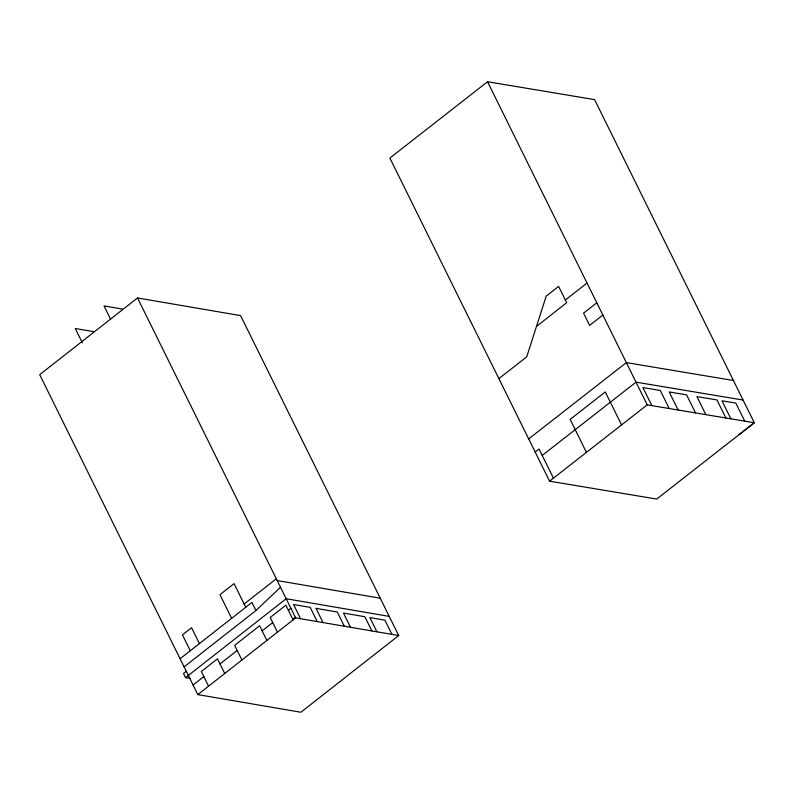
<?xml version="1.0" encoding="UTF-8"?>
<svg xmlns="http://www.w3.org/2000/svg" width="794" height="794" viewBox="0 0 794 794"><rect width="100%" height="100%" fill="white"/><g stroke="black" fill="none" stroke-linecap="round" stroke-linejoin="round"><path stroke-width="1.19" d="M184.109 666.871L255.906 610.566L280.51 587.262M536.466 326.473L566.668 302.683L558.619 286.396L546.222 296.083L526.71 356.863L498.88 378.599M739.174 434.636L754.3 422.745L594.607 99.627L487.546 81.742L389.874 158.046L549.567 481.164L656.707 499.069L754.3 422.745L647.239 404.861L549.567 481.164M137.521 297.958L39.7 374.679L197.815 694.601L300.876 712.258L398.697 635.537L240.582 315.615L137.521 297.958L295.636 617.881L398.697 635.537M244.145 603.996L276.312 578.776M180.099 658.752L251.897 602.447L255.906 610.566M193.081 685.033L203.84 676.587M219.998 663.923L237.168 650.455M262.139 630.873L272.729 622.565M288.381 610.288L290.912 608.313M292.788 619.211L295.318 617.226M197.815 694.601L295.636 617.881M565.348 300.013L587.044 283.061M596.8 302.812L583.57 313.144L589.624 325.391L602.854 315.059M186.282 671.267L183.493 673.451L185.568 677.639L190.411 678.473M185.568 677.639L286.177 598.736L389.239 616.402M528.685 438.913L626.357 362.61L733.418 380.495M535.186 452.064L539.057 449.037L553.438 478.147M542.223 455.438L636.024 382.162L743.085 400.047M122.425 309.055L104.044 305.938L110.614 319.238M93.652 331.614L75.281 328.508L82.397 342.909M277.185 580.553L380.247 598.21M744.742 421.148L735.81 403.084L721.964 400.772L730.897 418.835M725.895 418.001L716.962 399.938L696.924 396.583L705.846 414.657M695.534 412.93L686.611 394.866L669.203 391.958L678.126 410.022M669.193 408.533L660.261 390.459L642.912 387.561L651.844 405.635M487.546 81.742L647.239 404.861M621.563 424.919L605.276 391.948L570.142 419.401L586.438 452.372M391.938 634.376L384.911 620.164L369.865 617.583L376.882 631.796M371.88 630.942L364.853 616.73L343.484 613.067L350.511 627.28M344.268 626.208L337.242 611.995L315.982 608.353L323.009 622.565M317.203 621.573L310.186 607.36L293.582 604.522L300.598 618.725M293.105 619.856L285.86 605.197L270.218 617.464L277.463 632.133M266.873 640.44L259.618 625.771L234.647 645.363L241.902 660.022M245.753 607.261L234.071 583.61L219.958 594.686L231.64 618.327M224.722 673.491L217.477 658.831L201.329 671.496L208.574 686.165M199.423 643.597L191.582 627.717L182.441 634.882L190.292 650.762"/></g></svg>
